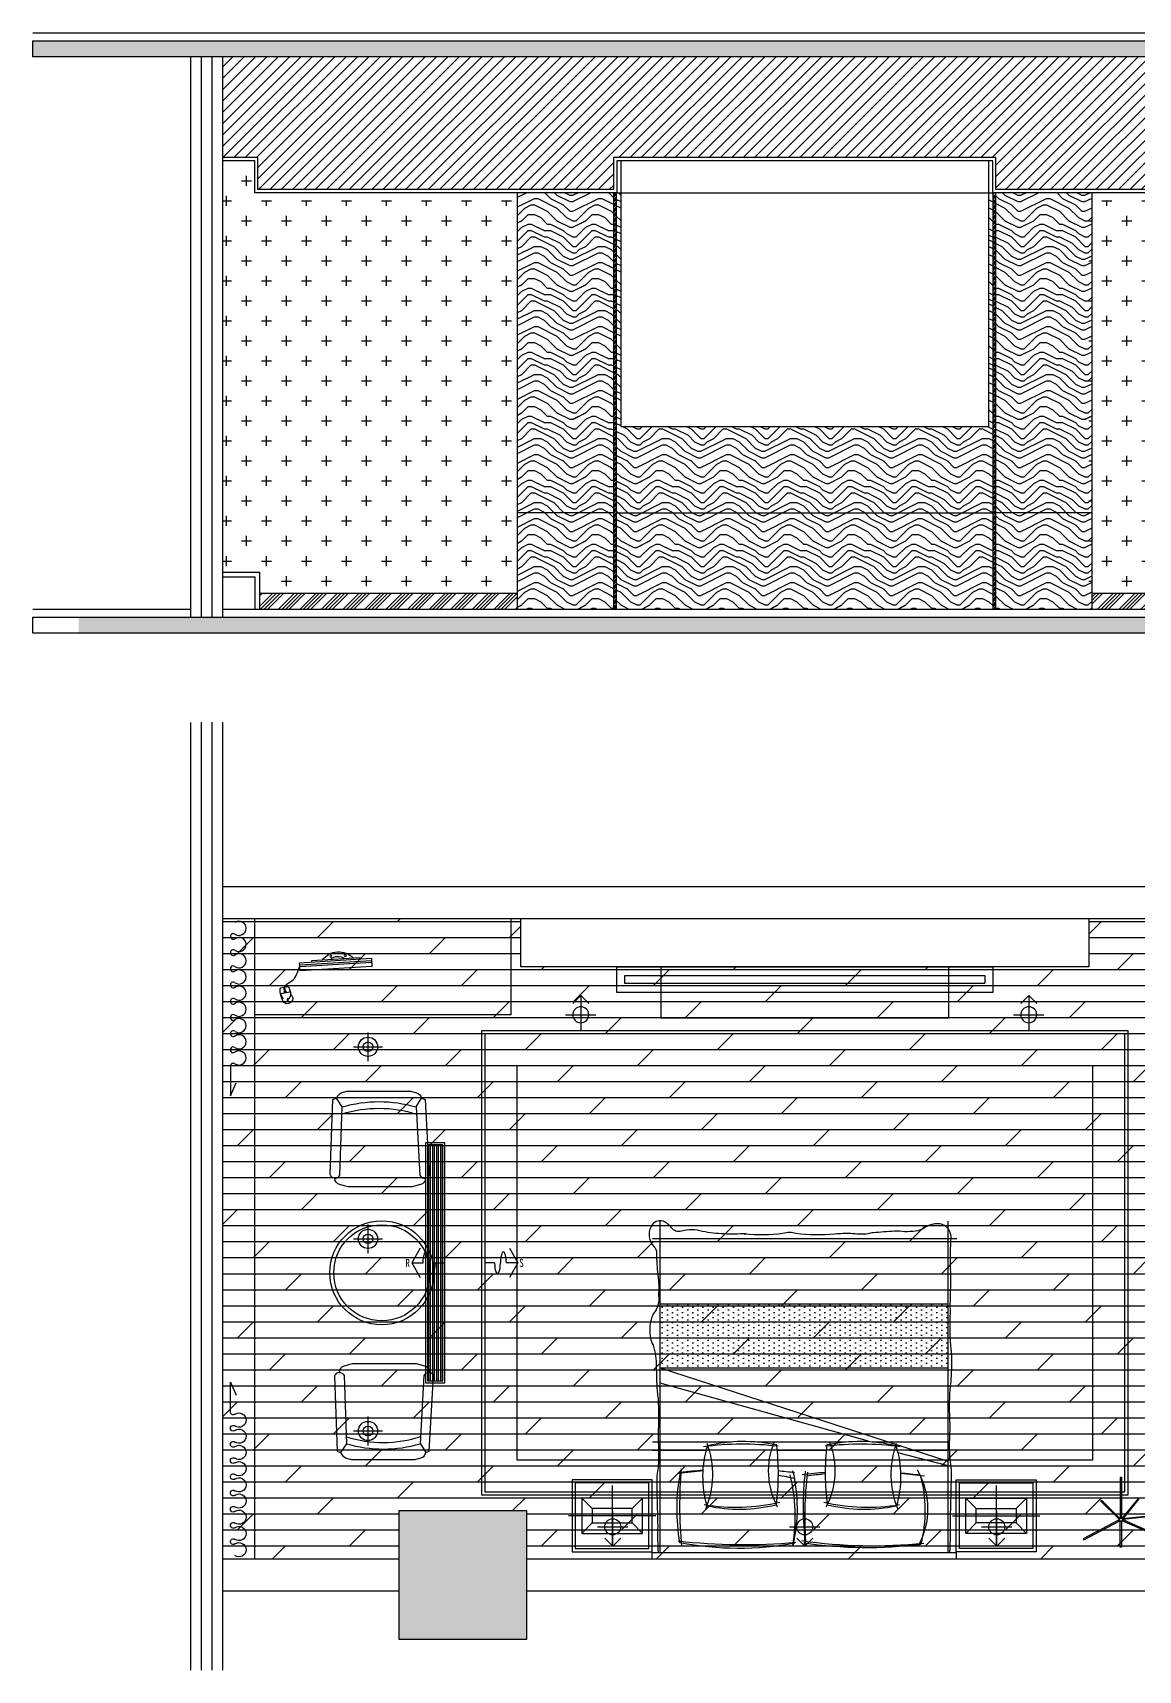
# Model space of a CAD drawing. Extents: x -153478 to 95136, y -45571 to 574449.
# Drawn here: x 12945 to 19853, y -13055 to -2825 of the extents above; entities that cross this region are included whole.
import ezdxf

# ---------------------------------------------------------------- set-up
doc = ezdxf.new("R2010")
doc.units = 0
doc.header["$LTSCALE"] = 10
doc.header["$MEASUREMENT"] = 0
doc.linetypes.add('DASH', pattern=[0.35, 0.25, -0.1])
doc.layers.get('0').update_dxf_attribs({"linetype": 'CONTINUOUS'})
for name, color, linetype in [('A 固定家具', 43, 'CONTINUOUS'), ('A 拆除墙体', 30, 'CONTINUOUS'), ('A 活动家具', 43, 'CONTINUOUS'), ('A 装饰完成面', 6, 'CONTINUOUS'), ('A建筑墙体', 160, 'CONTINUOUS'), ('A建筑窗户', 136, 'CONTINUOUS'), ('COLUMN', 9, 'CONTINUOUS'), ('C地面分格', 136, 'CONTINUOUS'), ('D天花分格', 136, 'CONTINUOUS'), ('D天花灯具', 1, 'CONTINUOUS'), ('K窗帘线', 43, 'CONTINUOUS'), ('PUB_HATCH', 251, 'CONTINUOUS')]:
    doc.layers.add(name, color=color, linetype=linetype)
doc.layers.add('WALL', color=160, linetype='CONTINUOUS', lineweight=9)
doc.styles.add('-宋体', font='simhei.ttf', dxfattribs={"width": 0.8})

# ---------------------------------------------------------------- blocks, each defined once
blk = doc.blocks.new('*U798')
at = {"linetype": 'ByBlock'}
h = blk.add_hatch(dxfattribs=at)
h.set_pattern_fill('ANSI34', color=250, scale=30)
h.set_pattern_definition([(45, (2400, 0), (-15.9099, 15.9099), []), (45, (2405.303, 0), (-15.9099, 15.9099), []), (45, (2410.607, 0), (-15.9099, 15.9099), []), (45, (2415.91, 0), (-15.9099, 15.9099), [])])
h.paths.add_polyline_path([(0, 0), (0, 20), (2600, 20), (2600, 0)])
at = {"color": 30, "linetype": 'ByBlock'}
blk.add_lwpolyline([(0, 0), (0, 20), (2600, 20), (2600, 0)], close=True, dxfattribs=at)
blk = doc.blocks.new('*U797')
at = {"linetype": 'ByBlock'}
h = blk.add_hatch(dxfattribs=at)
h.set_pattern_fill('ANSI34', color=250, scale=30)
h.set_pattern_definition([(45, (2400, 0), (-15.9099, 15.9099), []), (45, (2405.303, 0), (-15.9099, 15.9099), []), (45, (2410.607, 0), (-15.9099, 15.9099), []), (45, (2415.91, 0), (-15.9099, 15.9099), [])])
h.paths.add_polyline_path([(0, 0), (0, 20), (2600, 20), (2600, 0)])
at = {"color": 30, "linetype": 'ByBlock'}
blk.add_lwpolyline([(0, 0), (0, 20), (2600, 20), (2600, 0)], close=True, dxfattribs=at)
blk = doc.blocks.new('_FZH')
at = {"color": 160}
blk.add_lwpolyline([(-0.5, -0.5), (0.5, -0.5), (0.5, 0.5), (-0.5, 0.5)], close=True, dxfattribs=at)
at = {"layer": 'PUB_HATCH', "color": 8}
blk.add_solid([(-0.5, -0.5), (0.5, -0.5), (-0.5, 0.5), (0.5, 0.5)], dxfattribs=at)
blk = doc.blocks.new('600x450床头几')
at = {"layer": 'A 活动家具', "color": 8, "linetype": 'Continuous'}
for p, q in [((-175, 45), (-240, 110)), ((-50, -190), (-50, 190)), ((75, 45), (140, 110)), ((223, 0), (-323, 0)), ((-175, -45), (-240, -110)), ((75, -45), (140, -110))]:
    blk.add_line(p, q, dxfattribs=at)
at = {"layer": 'A 活动家具', "linetype": 'Continuous'}
for points in [[(200, 225), (200, -225), (-300, -225), (-300, 225)], [(180, 205), (180, -205), (-280, -205), (-280, 205)], [(140, -110), (-240, -110), (-240, 110), (140, 110)]]:
    blk.add_lwpolyline(points, close=True, dxfattribs=at)
at = {"layer": 'A 活动家具', "color": 8, "linetype": 'Continuous'}
blk.add_lwpolyline([(75, -45), (-175, -45), (-175, 45), (75, 45)], close=True, dxfattribs=at)
blk = doc.blocks.new('1800X2000床A')
at = {"layer": 'A 活动家具', "linetype": 'Continuous'}
h = blk.add_hatch(dxfattribs=at)
h.set_pattern_fill('DOTS', color=256, scale=20, angle=90, style=0)
h.set_pattern_definition([(90, (-37064.08, -174013.955), (-31.75, 15.875), [0, -31.75])])
h.paths.add_polyline_path([(-900, -572), (-900, -172), (900, -172), (900, -572)])
for p, q in [((-900, 980), (-900, -1090)), ((900, 980), (900, -1090)), ((900, 411), (-897, -172)), ((900, 438), (586, 357)), ((-947, 340), (-611, 340)), ((-170, 340), (140, 340)), ((656, 340), (900, 340)), ((-454, 290), (-947, 290)), ((403, 284), (-900, -79)), ((263, 290), (-293, 290)), ((900, 290), (425, 290)), ((900, -172), (-900, -172)), ((900, -572), (-900, -572)), ((954, -980), (-947, -980))]:
    blk.add_line(p, q, dxfattribs=at)
for points in [[(914, -523, 0.011501), (915, -658, -0.027887), (914, -812, 0.011645), (918, -984, -0.522577), (807, -1071, -0.144021), (749, -1047, 0.120265), (697, -1029, 0.023323), (628, -1023, -0.068959), (565, -1028, -0.011626), (431, -1017, -0.119793), (400, -1011, 0.046791), (291, -1013, -0.023628), (191, -1010, 0.055897), (-51, -1013, -0.053528), (-92, -1020, -0.053528), (-132, -1013, 0.055897), (-374, -1010, -0.187873), (-362, -1013, 0.036947), (-500, -1011, 0.036442), (-635, -1026, -0.141351), (-766, -1028, 0.342539), (-828, -1049, -0.123892), (-881, -1090, -0.37589), (-956, -1057, -0.329446), (-939, -932, 0.211134), (-922, -891, -0.024888), (-915, -754, 0.06219), (-910, -627, 0.218233), (-943, -511, -0.123513), (-964, -411, -0.129887), (-944, -315, 0.095063), (-924, -182, -0.016498), (-918, -32, 0.039412), (-910, 174, -0.025508), (-910, 328, 0.038458), (-913, 452, -0.058958), (-920, 589, -0.00267), (-915, 817, -0.013848), (-913, 980, -0.011292)], [(911, 980, -0.018567), (915, 762, -0.00267), (920, 533, -0.058958), (913, 396, 0.038458), (910, 273, -0.025508), (910, 118, 0.039412), (918, -88, -0.016498), (924, -238)], [(924, -238, 0.037552), (914, -523)]]:
    blk.add_lwpolyline(points, format="xyb", dxfattribs=at)
blk.add_lwpolyline([(-950, 1020), (-950, 980), (950, 980), (950, 1020), (-950, 1020), (-950, 980)], dxfattribs=at)
for centre, radius, start, end in [((-379, -2732), 3664, 84.876, 96.3909), ((1854, 687), 2630, 174.4826, 185.0365), ((-408, -973), 1927, 79.5219, 101.0093), ((-1148, 755), 1091, 346.1307, 9.5201), ((-1062, 703), 1018, 346.621, 13.2374), ((427, -2160), 3099, 84.0575, 98.1925), ((1936, 696), 1940, 173.0204, 186.6449), ((392, -1692), 2642, 82.6669, 98.5823), ((2201, 751), 2195, 175.1743, 187.1461), ((285, 707), 487, 329.872, 28.9386), ((-110, 718), 865, 345.0144, 14.054), ((444, 707), 1238, 170.1485, 190.6384), ((30, 506), 662, 163.9263, 197.1409), ((-426, -501), 1200, 76.8202, 99.5534), ((-1146, 492), 573, 340.1161, 22.5374), ((-405, -238), 949, 76.0297, 102.2512), ((259, 469), 481, 151.9201, 201.9524), ((-1668, 485), 1505, 353.1514, 7.5533), ((397, -501), 1200, 80.4466, 103.1798), ((1639, 485), 1505, 172.4467, 186.8486), ((-288, 469), 481, 338.0476, 28.0799), ((375, -238), 949, 77.7488, 103.9703), ((1117, 492), 573, 157.4626, 199.8839), ((-59, 506), 662, 342.8591, 16.0737), ((-561, 2819), 2357, 279.7319, 282.3002), ((-461, 2819), 2357, 262.1069, 265.8698), ((-372, 3643), 3190, 262.7818, 265.3485), ((-472, 3643), 3190, 275.562, 277.4104), ((393, 3966), 3498, 263.3537, 265.7442), ((430, 3708), 3235, 262.6102, 264.7442), ((330, 3708), 3235, 274.8347, 277.4934), ((293, 3966), 3498, 275.0712, 277.0989), ((-383, 2242), 1941, 262.7128, 276.541), ((-376, 1254), 970, 256.4986, 282.0521), ((353, 2242), 1941, 263.459, 277.2872), ((347, 1254), 970, 257.9479, 283.5014)]:
    blk.add_arc(centre, radius, start, end, dxfattribs=at)
blk = doc.blocks.new('1800X2000床组块A')
at = {"layer": 'A 活动家具', "color": 0, "linetype": 'Continuous'}
for name, p in [('600x450床头几', (-1150, 750)), ('1800X2000床A', (0, 0))]:
    blk.add_blockref(name, p, dxfattribs=at)
at = {"layer": 'A 活动家具', "color": 0, "linetype": 'Continuous', "xscale": -1}
blk.add_blockref('600x450床头几', (1150, 750), dxfattribs=at)
blk = doc.blocks.new('QRQR')
at = {"layer": 'A 活动家具', "linetype": 'Continuous'}
for p, q in [((-230, -98), (-266, -43)), ((232, -98), (266, -43))]:
    blk.add_line(p, q, dxfattribs=at)
blk.add_lwpolyline([(-192, -597), (-218, -590), (-244, -583, -0.344151), (-276, -543, -0.318714), (-304, -520), (-287, -52), (-266, -43, -0.164168), (-235, -9), (-200, 0), (200, 0), (235, -9, -0.298595), (266, -43), (288, -52), (315, -521, -0.274063), (292, -543, -0.344151), (260, -583), (208, -597), (-192, -597)], format="xyb", close=True, dxfattribs=at)
blk.add_lwpolyline([(-276, -543, 0.318714), (-245, -524), (-230, -98, -0.143237), (232, -98), (256, -524, 0.364606), (292, -543)], format="xyb", dxfattribs=at)
at = {"layer": 'A 活动家具', "linetype": 'Continuous', "extrusion": (-1.0584e-16, -3.00163e-16, -1)}
blk.add_ellipse((0, -888), major_axis=(601, 500), ratio=1, start_param=-1.177212, end_param=-0.571226, dxfattribs=at)
blk = doc.blocks.new('QBLOCK2008041212054960')
at = {"layer": 'A 活动家具'}
for p, q in [((-264, 158, -1040), (173, 51, -1040)), ((-262, 168, -1040), (175, 61, -1040)), ((-185, 175, -1040), (-187, 165, -1040)), ((107, 104, -1040), (-185, 175, -1040)), ((105, 94, -1040), (107, 104, -1040)), ((219, -85, -1040), (205, -113, -1040)), ((267, -98, -1040), (226, -83, -1040)), ((247, -91, -1040), (246, -94, -1040)), ((207, -105, -1040), (201, -117, -1040)), ((201, -117, -1040), (203, -118, -1040)), ((262, -134, -1040), (205, -113, -1040)), ((207, -105, -1040), (209, -106, -1040)), ((234, -120, -1040), (233, -124, -1040)), ((239, -109, -1040), (237, -114, -1040))]:
    blk.add_line(p, q, dxfattribs=at)
at = {"layer": 'A 活动家具', "elevation": -1040}
blk.add_lwpolyline([(-258, 183), (-270, 134), (167, 27), (179, 76)], close=True, dxfattribs=at)
at = {"layer": 'A 活动家具'}
for centre in [(-94, 172, -1040), (-6, 151, -1040)]:
    blk.add_circle(centre, 6.6, dxfattribs=at)
for centre, radius, start, end in [((-72, 61, -1040), 128, 27.0332, 125.4805), ((-63, 90, -1040), 69.4, 36.3229, 116.1907), ((224, -87, -1040), 5, 69.7122, 153.2894), ((265, -103, -1040), 5, 350.4926, 69.7122), ((214, -156, -1040), 33.4, 171.1828, 247.4847), ((253, -136, -1040), 53.3, 164.7682, 205.2671), ((214, -161, -1040), 28.6, 244.8212, 324.8617), ((253, -136, -1040), 53.3, 154.7629, 164.7682), ((181, -162, -1040), 27.9, 333.8439, 25.1042), ((181, -162, -1040), 30.9, 334.4146, 18.5086), ((113, -77, -1040), 160, 321.1294, 350.4926), ((215, -114, -1040), 51.2, 296.4273, 336.9995)]:
    blk.add_arc(centre, radius, start, end, dxfattribs=at)
for centre, major_axis in [((243, -102, -1040), (3.15, 7.28)), ((236, -117, -1040), (-7.45, 2.72))]:
    blk.add_ellipse(centre, major_axis=major_axis, ratio=0.432067, dxfattribs=at)
for points, knots in [([(247, -91, -1040), (238, -78, -1040), (237, -65, -1040), (205, -48, -1040), (185, -12, -1040), (174, 56, -1040)], [0, 0, 0, 0, 54.549651, 126.009239, 156.340807, 156.340807, 156.340807, 156.340807]), ([(202, -122, -1040), (201, -124, -1040), (196, -129, -1040), (190, -136, -1040), (184, -143, -1040), (182, -148, -1040), (181, -151, -1040)], [9.51244, 9.51244, 9.51244, 9.51244, 17.355242, 27.460135, 36.892546, 44.800695, 44.800695, 44.800695, 44.800695])]:
    blk.add_open_spline(points, degree=3, knots=knots, dxfattribs=at)
blk = doc.blocks.new('DRAPES2')
at = {"layer": 'K窗帘线', "color": 43}
for p, q in [((0, 0), (82, 37)), ((186, 0), (0, 0))]:
    blk.add_line(p, q, dxfattribs=at)
at = {"layer": 'K窗帘线', "color": 43, "linetype": 'ByBlock', "extrusion": (0, 0, -1)}
for centre, major_axis, start_param, end_param in [((186, 18), (-12.6, 12.6), 1.740708, 3.927048), ((237, 54), (-31.3, 31.3), 4.8823, 7.06864), ((237, 54), (-31.3, 31.3), 0.785455, 2.971795), ((288, 18), (-12.6, 12.6), 1.740708, 6.113388), ((338, 54), (31.3, 31.3), 3.311504, 5.497844), ((338, 54), (-31.3, 31.3), 0.785455, 2.971795), ((389, 18), (-12.6, 12.6), 1.740708, 6.113388), ((439, 54), (-31.3, 31.3), 4.8823, 7.06864), ((439, 54), (-31.3, 31.3), 0.785455, 2.971795), ((490, 18), (12.6, 12.6), 0.169911, 4.542591), ((541, 54), (31.3, 31.3), 3.311504, 5.497844), ((541, 54), (31.3, 31.3), -0.785341, 1.400999), ((591, 18), (12.6, 12.6), 2.356251, 4.542591), ((591, 18), (-12.6, 12.6), 1.740708, 3.927048), ((642, 54), (-31.3, 31.3), 4.8823, 7.06864), ((642, 54), (-31.3, 31.3), 0.785455, 2.971795), ((693, 18), (-12.6, 12.6), 1.740708, 6.113388), ((743, 54), (31.3, 31.3), 3.311504, 5.497844), ((743, 54), (-31.3, 31.3), 0.785455, 2.971795), ((794, 18), (-12.6, 12.6), 1.740708, 6.113388), ((844, 54), (-31.3, 31.3), 4.8823, 7.06864), ((844, 54), (-31.3, 31.3), 0.785455, 2.971795), ((895, 18), (12.6, 12.6), 0.169911, 4.542591), ((946, 54), (31.3, 31.3), 3.311504, 5.497844), ((946, 54), (31.3, 31.3), -0.785341, 1.400999), ((996, 18), (12.6, 12.6), 2.356251, 4.542591)]:
    blk.add_ellipse(centre, major_axis=major_axis, ratio=1, start_param=start_param, end_param=end_param, dxfattribs=at)
at = {"layer": 'K窗帘线', "color": 43, "extrusion": (0, 0, -1)}
for centre, major_axis, start_param, end_param in [((996, 18), (-12.6, 12.6), 1.740708, 3.927048), ((1047, 54), (-31.3, 31.3), 4.8823, 7.06864), ((1047, 54), (-31.3, 31.3), 0.785455, 2.971795)]:
    blk.add_ellipse(centre, major_axis=major_axis, ratio=1, start_param=start_param, end_param=end_param, dxfattribs=at)
blk = doc.blocks.new('暗装筒灯')
at = {"color": 8}
for p, q in [((-90, 0), (90, 0)), ((0, -90), (0, 90))]:
    blk.add_line(p, q, dxfattribs=at)
blk.add_circle((0, 0), 60)
blk.add_circle((0, 0), 30, dxfattribs=at)
blk = doc.blocks.new('*U66')
blk.add_blockref('暗装筒灯', (0, 0))
blk = doc.blocks.new('*U653')
at = {"color": 8}
for p, q in [((-737.5, 42.5), (737.5, 42.5)), ((-737.5, 32.5), (737.5, 32.5)), ((-737.5, 17.5), (737.5, 17.5)), ((-737.5, 7.5), (737.5, 7.5)), ((-737.5, -7.5), (737.5, -7.5)), ((-737.5, -17.5), (737.5, -17.5)), ((-737.5, -32.5), (737.5, -32.5)), ((-737.5, -42.5), (737.5, -42.5))]:
    blk.add_line(p, q, dxfattribs=at)
for points in [[(750, 60), (-750, 60), (-750, -60), (750, -60)], [(737.5, 47.5), (-737.5, 47.5), (-737.5, -47.5), (737.5, -47.5)]]:
    blk.add_lwpolyline(points, close=True)
blk = doc.blocks.new('出风方向图例')
blk.add_line((62, 0), (0, 0))
for points in [[(207, 0), (135, 0)], [(154, 92), (207, 0), (154, -92)]]:
    blk.add_lwpolyline(points)
for centre, major_axis in [((80, 0), (0, -68.6)), ((117, 0), (0, 68.6))]:
    blk.add_ellipse(centre, major_axis=major_axis, ratio=0.266667, start_param=4.712389, end_param=7.853982)
at = {"color": 0, "linetype": 'ByBlock', "style": '-宋体', "width": 0.85}
blk.add_attdef('出风方向', (215, -25), '', height=50, dxfattribs=at)
blk = doc.blocks.new('A$C5AAE2CA5')
at = {"layer": 'A 活动家具'}
for points in [[(241, 182), (234, 182), (234, 438), (241, 438)], [(230, 179), (226, 174), (110, 289), (115, 293)], [(243, 179), (248, 175), (351, 302), (346, 306)], [(229, 165), (226, 171), (0, 52), (4, 45)], [(233, 163), (240, 163), (240, 0), (233, 0)], [(245, 165), (248, 172), (482, 69), (479, 62)], [(247, 173), (246, 180), (408, 195), (409, 189)]]:
    blk.add_lwpolyline(points, close=True, dxfattribs=at)
blk.add_circle((237, 172), 10, dxfattribs=at)
blk = doc.blocks.new('暗装射灯(角度可调)')
at = {"color": 8, "linetype": 'ByBlock'}
for p, q in [((2.4, 0), (-1.9, 0)), ((0, -1.9), (0, 1.9))]:
    blk.add_line(p, q, dxfattribs=at)
blk.add_lwpolyline([(1.4, 1), (2.4, 0), (1.4, -1)], dxfattribs=at)
at = {"color": 0, "linetype": 'ByBlock'}
blk.add_circle((0, 0), 1, dxfattribs=at)
blk = doc.blocks.new('*U62')
at = {"xscale": 50, "yscale": 50, "zscale": 50}
blk.add_blockref('暗装射灯(角度可调)', (27895, -2007), dxfattribs=at)
blk = doc.blocks.new('A$C32A04D3D')
at = {"layer": 'C地面分格', "linetype": 'ByBlock'}
h = blk.add_hatch(dxfattribs=at)
h.set_pattern_fill('DOLMIT', color=148, scale=400)
h.set_pattern_definition([(0, (-3776.34, -8577.2), (0, 100), []), (45, (-3776.34, -8577.2), (-200, 200), [141.4214, -282.843])])
h.paths.add_polyline_path([(2062, 4395), (2062, 4695), (200, 4695), (200, 695), (1300, 695), (1300, 995), (2100, 995), (2100, 695), (6300, 695), (6300, 1995), (6300, 3095), (7900, 3095), (7900, 3395), (7900, 4395), (7900, 4445), (7600, 4445), (7600, 4695), (5612, 4695), (5612, 4395)])
at = {"layer": 'A 固定家具', "linetype": 'DASH'}
blk.add_lwpolyline([(2712, 4340), (4962, 4340), (4962, 4290), (2712, 4290)], close=True, dxfattribs=at)
at = {"layer": 'A 活动家具'}
for points in [[(2000, 4695), (2000, 4095), (400, 4095), (400, 4695)], [(2937, 4395), (2937, 4075), (4737, 4075), (4737, 4395)]]:
    blk.add_lwpolyline(points, dxfattribs=at)
for radius in [325, 300]:
    blk.add_circle((1194, 2483), radius, dxfattribs=at)
at = {"layer": 'A 装饰完成面'}
blk.add_lwpolyline([(5612, 4695), (5612, 4395), (2062, 4395), (2062, 4695)], dxfattribs=at)
at = {"layer": 'A建筑墙体'}
for p, q in [((7900, 4895), (200, 4895)), ((7900, 4695), (200, 4695)), ((1300, 695), (200, 695)), ((8300, 695), (2100, 695)), ((1300, 495), (200, 495)), ((6600, 495), (2100, 495))]:
    blk.add_line(p, q, dxfattribs=at)
at = {"layer": 'A建筑窗户', "color": 136}
for p, q in [((0, 4795), (0, 5921)), ((67, 4795), (67, 5922)), ((133, 4795), (133, 5922)), ((200, 4795), (200, 5922)), ((0, 595), (0, 4795)), ((67, 595), (67, 4795)), ((133, 595), (133, 4795)), ((200, 595), (200, 4795)), ((0, 0), (0, 595)), ((67, 0), (67, 595)), ((133, 0), (133, 595)), ((200, 0), (200, 595))]:
    blk.add_line(p, q, dxfattribs=at)
at = {"layer": 'D天花分格', "linetype": 'ByBlock'}
blk.add_line((400, 695), (400, 4695), dxfattribs=at)
for points in [[(2662, 4395), (5012, 4395), (5012, 4235), (2662, 4235)], [(1817, 1095), (5857, 1095), (5857, 3995), (1817, 3995)], [(1837, 1115), (5837, 1115), (5837, 3975), (1837, 3975)], [(2037, 1315), (5637, 1315), (5637, 3775), (2037, 3775)]]:
    blk.add_lwpolyline(points, close=True, dxfattribs=at)
at = {"layer": 'WALL'}
blk.add_line((1300, 695), (200, 695), dxfattribs=at)
at = {"linetype": 'ByBlock'}
blk.add_blockref('A$C5AAE2CA5', (5576, 769), dxfattribs=at)
at = {"layer": 'A 活动家具', "linetype": 'Continuous', "xscale": -1, "rotation": 349.8817317012442}
blk.add_blockref('QBLOCK2008041212054960', (843, 4313, 2080), dxfattribs=at)
at = {"layer": 'A 活动家具'}
blk.add_blockref('QRQR', (1176, 3617), dxfattribs=at)
at = {"layer": 'A 活动家具', "xscale": -1, "rotation": 180}
for name, p in [('1800X2000床组块A', (3833, 1715)), ('QRQR', (1203, 1317))]:
    blk.add_blockref(name, p, dxfattribs=at)
at = {"layer": 'COLUMN', "color": 3, "xscale": 799.9999999986271, "yscale": 799.9962022249176, "zscale": 799.9962022249176, "rotation": 270.0000000331596}
blk.add_blockref('_FZH', (1700, 595), dxfattribs=at)
at = {"layer": 'D天花灯具', "xscale": -1, "rotation": 270}
for p in [(4444, -23800), (7244, -23800)]:
    blk.add_blockref('*U62', p, dxfattribs=at)
at = {"layer": 'D天花灯具'}
for p in [(1108, 3895), (1108, 2695), (1108, 1495)]:
    blk.add_blockref('*U66', p, dxfattribs=at)
at = {"layer": 'D天花灯具', "rotation": 270}
for name, p in [('*U653', (1528, 2545)), ('*U62', (4644, 28791)), ('*U62', (5844, 28791)), ('*U62', (7044, 28791))]:
    blk.add_blockref(name, p, dxfattribs=at)
at = {"layer": 'D天花灯具'}
ref = blk.add_blockref('出风方向图例', (1588, 2545), dxfattribs=dict(at, xscale=-1))
ref.add_attrib('出风方向', 'R', (1341, 2520), dxfattribs={"layer": '0', "color": 0, "linetype": 'ByBlock', "height": 50, "style": '-宋体', "width": 0.85})
blk.add_blockref('出风方向图例', (1837, 2545), dxfattribs=at).add_auto_attribs({'出风方向': 'S'})
at = {"layer": 'K窗帘线', "xscale": -1, "rotation": 270}
blk.add_blockref('DRAPES2', (248, 3588), dxfattribs=at)
at = {"layer": 'K窗帘线', "rotation": 270}
blk.add_blockref('DRAPES2', (248, 1800), dxfattribs=at)

msp = doc.modelspace()

# ---------------------------------------------------------------- hatches: boundary and pattern name
at = {"linetype": 'ByBlock'}
h = msp.add_hatch(dxfattribs=at)
h.set_pattern_fill('ANSI31', color=148, scale=400)
h.set_pattern_definition([(45, (22581.204, -38217.965), (-35.35534, 35.35534), [])])
h.paths.add_polyline_path([(21831.7, -2974.8), (14132.1, -2974.8), (14132.1, -3604.8), (14352.1, -3604.8), (14352.1, -3804.8), (16574.1, -3804.8), (16574.1, -3604.8), (18964.1, -3604.8), (18964.1, -3804.8), (21831.7, -3804.8)])
h = msp.add_hatch()
h.set_pattern_fill('CROSS', color=148, scale=500)
h.paths.add_polyline_path([(21831.7, -3874.8), (21532.1, -3874.8), (21532.1, -6324.8), (21831.7, -6324.8)])
h.paths.add_polyline_path([(21532.1, -3874.8), (19789.1, -3874.8), (19544.1, -3874.8), (19544.1, -6324.8), (21532.1, -6324.8)])
h.paths.add_polyline_path([(15994.1, -3874.8), (15749.1, -3874.8), (14332.1, -3874.8), (14332.1, -3674.8), (14132.1, -3674.8), (14132.1, -6194.8), (14362.1, -6194.8), (14362.1, -6324.8), (15994.1, -6324.8)])
h = msp.add_hatch(dxfattribs=at)
h.set_pattern_fill('ENDGRAIN', color=148, scale=400, pattern_type=2)
h.set_pattern_definition([(0, (320, 0), (400, 400), [20, -380]), (0, (40, 40), (400, 400), [40, -360]), (0, (300, 60), (400, 400), [20, -380]), (0, (60, 100), (400, 400), [20, -380]), (0, (300, 120), (400, 400), [20, -380]), (0, (80, 140), (400, 400), [20, -380]), (0, (300, 160), (400, 400), [20, -380]), (0, (80, 200), (400, 400), [20, -220, 20, -140]), (0, (80, 240), (400, 400), [40, -200, 20, -140]), (0, (60, 300), (400, 400), [20, -60, 20, -160, 20, -120]), (0, (40, 340), (400, 400), [20, -80, 40, -260]), (0, (300, 360), (400, 400), [20, -380]), (0, (40, 380), (400, 400), [20, -100, 20, -260]), (45, (0, 0), (4e-14, 400), [56.5684, -509.117]), (45, (340, 0), (4e-14, 400), [113.137, -452.548]), (45, (340, 200), (4e-14, 400), [28.284, -537.4014]), (45, (0, 240), (4e-14, 400), [84.853, -480.833]), (45, (340, 240), (4e-14, 400), [141.421, -424.264]), (45, (340, 300), (4e-14, 400), [84.853, -480.833]), (315, (260, 340), (400, -9e-14), [28.284, -537.4014]), (315, (120, 20), (400, -9e-14), [56.5684, -509.117]), (315, (140, 180), (400, -9e-14), [56.5684, -509.117]), (315, (260, 100), (400, -9e-14), [56.5684, -509.117]), (315, (240, 260), (400, -9e-14), [56.5684, -509.117]), (315, (260, 300), (400, -9e-14), [84.853, -480.833]), (315, (160, 60), (400, -9e-14), [84.853, -480.833]), (315, (220, 80), (400, -9e-14), [84.853, -480.833]), (315, (160, 220), (400, -9e-14), [84.853, -480.833]), (315, (200, 240), (400, -9e-14), [84.853, -480.833]), (26.5651, (20, 80), (400, 2e-07), [44.721, -849.706]), (26.5651, (320, 60), (400, 2e-07), [178.8854, -715.542]), (26.5651, (320, 120), (400, 2e-07), [178.8854, -715.542]), (26.5651, (320, 160), (400, 2e-07), [178.8856, -268, 89.444, -358.0976]), (26.5651, (360, 220), (400, 2e-07), [44.721, -849.706]), (26.5651, (0, 360), (400, 2e-07), [44.721, -849.706]), (26.5651, (320, 360), (400, 2e-07), [89.443, -804.9845]), (333.4349, (220, 0), (400, -2e-07), [89.443, -804.9845]), (333.4349, (80, 100), (400, -2e-07), [89.443, -804.9845]), (333.4349, (80, 40), (400, -2e-07), [44.721, -849.7045]), (333.4349, (100, 140), (400, -2e-07), [134.164, -760.263]), (333.4349, (180, 140), (400, -2e-07), [89.443, -804.9845]), (333.4349, (220, 160), (400, -2e-07), [89.443, -804.9845]), (333.4349, (100, 200), (400, -2e-07), [44.721, -849.7045]), (333.4349, (120, 240), (400, -2e-07), [44.721, -849.7045]), (333.4349, (280, 320), (400, -2e-07), [44.721, -849.7045]), (333.4349, (260, 180), (400, -2e-07), [44.721, -849.7045]), (333.4349, (80, 300), (400, -2e-07), [134.164, -760.263]), (333.4349, (60, 340), (400, -2e-07), [89.443, -804.9845]), (333.4349, (280, 220), (400, -2e-07), [44.72, -402.48, 44.72, -402.5072]), (333.4349, (160, 300), (400, -2e-07), [89.443, -804.9845]), (333.4349, (180, 340), (400, -2e-07), [89.443, -804.9845]), (333.4349, (60, 380), (400, -2e-07), [89.443, -804.9845]), (333.4349, (180, 380), (400, -2e-07), [89.443, -804.9845])])
h.paths.add_polyline_path([(16573.7, -3824.8), (15974.1, -3824.8), (15974.1, -6424.8), (16573.7, -6424.8)])
h.paths.add_polyline_path([(18964.1, -6424.8), (19564.1, -6424.8), (19564.1, -3824.8), (18964.1, -3824.8)])
h.paths.add_polyline_path([(16619.1, -5284.8), (16619.1, -3824.8), (16593.7, -3824.8), (16593.7, -6424.8), (18944.1, -6424.8), (18944.1, -3824.8), (18919.1, -3824.8), (18919.1, -5284.8)])
h = msp.add_hatch()
h.set_pattern_fill('ANSI34', color=148, scale=10)
h.set_pattern_definition([(45, (154573.17, -574874.495), (-67.351921, 67.351921), []), (45, (154595.62, -574874.495), (-67.351921, 67.351921), []), (45, (154618.07, -574874.495), (-67.351921, 67.351921), []), (45, (154640.52, -574874.495), (-67.351921, 67.351921), [])])
h.paths.add_polyline_path([(19564.1, -6324.8), (19564.1, -6424.8), (21831.7, -6424.8), (21831.7, -6324.8)])
h.paths.add_polyline_path([(14362.1, -6324.8), (14362.1, -6424.8), (15974.1, -6424.8), (15974.1, -6324.8)])
at = {"layer": 'A建筑墙体'}
h = msp.add_hatch(color=8, dxfattribs=at)
h.dxf.hatch_style = 1
h.paths.add_polyline_path([(12944.9, -2874.8), (22472.2, -2874.8), (22472.2, -2974.8), (12944.9, -2974.8)])
h = msp.add_hatch(color=8, dxfattribs=at)
h.dxf.hatch_style = 1
h.paths.add_polyline_path([(13231.9, -6474.8), (22759.2, -6474.8), (22759.2, -6574.8), (13231.9, -6574.8)])

# ---------------------------------------------------------------- linework, layer by layer
at = {"color": 148, "linetype": 'ByBlock'}
msp.add_line((12944.9, -2824.8), (22472.2, -2824.8, 0), dxfattribs=at)
at = {"color": 30}
for p, q in [((14362.1, -6324.8), (15974.1, -6324.8)), ((19564.1, -6324.8), (21831.7, -6324.8, 0))]:
    msp.add_line(p, q, dxfattribs=at)
at = {"color": 148, "linetype": 'ByBlock'}
msp.add_lwpolyline([(12944.9, -2874.8), (22472.2, -2874.8), (22472.2, -2974.8), (12944.9, -2974.8)], close=True, dxfattribs=at)
at = {"color": 136, "linetype": 'ByBlock'}
msp.add_lwpolyline([(21831.7, -3804.8), (18964.1, -3804.8), (18964.1, -3604.8), (16574.1, -3604.8), (16574.1, -3804.8), (14352.1, -3804.8), (14352.1, -3604.8), (14132.1, -3604.8)], dxfattribs=at)
at = {"color": 160, "linetype": 'ByBlock'}
msp.add_lwpolyline([(21831.7, -3824.8), (18944.1, -3824.8), (18944.1, -3624.8), (16594.1, -3624.8), (16594.1, -3824.8), (14332.1, -3824.8), (14332.1, -3624.8), (14132.1, -3624.8)], dxfattribs=at)
at = {"layer": 'A 拆除墙体', "linetype": 'ByBlock'}
for p, q in [((16594.1, -3824.8), (18944.1, -3824.8)), ((16573.7, -5824.8, 0), (15974.1, -5824.8, 0)), ((16593.7, -5824.8, 0), (18944.1, -5824.8, 0)), ((19564.1, -5824.8, 0), (18964.1, -5824.8, 0))]:
    msp.add_line(p, q, dxfattribs=at)
msp.add_lwpolyline([(18919.1, -3624.8), (16619.1, -3624.8), (16619.1, -5284.8), (18919.1, -5284.8)], close=True, dxfattribs=at)
at = {"layer": 'A 装饰完成面'}
for p, q in [((15974.1, -6424.8), (15974.1, -3824.8, 0)), ((19564.1, -6424.8), (19564.1, -3824.8, 0))]:
    msp.add_line(p, q, dxfattribs=at)
msp.add_lwpolyline([(14132.1, -6194.8), (14362.1, -6194.8), (14362.1, -6424.8)], dxfattribs=at)
at = {"layer": 'A建筑墙体', "color": 160}
for p, q in [((12944.9, -6424.8), (13932.1, -6424.8)), ((14132.1, -6424.8), (21831.7, -6424.8, 0))]:
    msp.add_line(p, q, dxfattribs=at)
msp.add_lwpolyline([(14132.1, -6224.8), (14332.1, -6224.8), (14332.1, -6424.8)], dxfattribs=at)
msp.add_lwpolyline([(12944.9, -6474.8), (22472.2, -6474.8), (22472.2, -6574.8), (12944.9, -6574.8)], close=True, dxfattribs=at)
at = {"layer": 'A建筑窗户', "color": 136}
for p, q in [((13932.1, -6474.8), (13932.1, -2974.8)), ((13998.8, -6474.8), (13998.8, -2974.8)), ((14065.4, -6474.8), (14065.4, -2974.8)), ((14132.1, -6474.8), (14132.1, -2974.8))]:
    msp.add_line(p, q, dxfattribs=at)

# ---------------------------------------------------------------- block references
at = {"linetype": 'ByBlock'}
msp.add_blockref('A$C32A04D3D', (13932.1, -13054.6), dxfattribs=at)
at = {"linetype": 'ByBlock', "xscale": -1, "rotation": 90}
for name, p in [('*U798', (16593.7, -3824.8)), ('*U797', (18964.1, -3824.8, 0))]:
    msp.add_blockref(name, p, dxfattribs=at)

doc.saveas('drawing.dxf')
